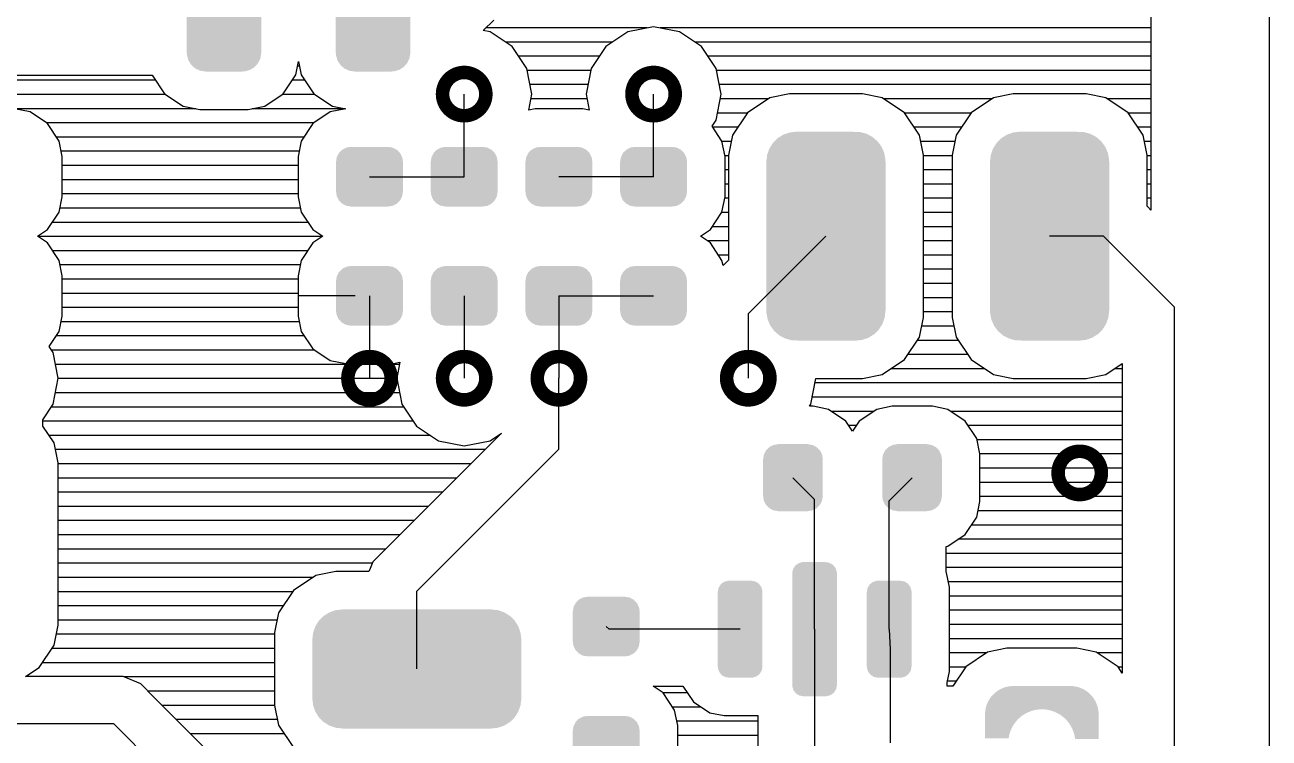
# Model space of a CAD drawing. Extents: x 295 to 953, y 10 to 290.
# Drawn here: x 767.1 to 800.48, y 137.18 to 156.31 of the extents above; entities that cross this region are included whole.
import ezdxf

# ---------------------------------------------------------------- set-up
doc = ezdxf.new("R2010")
doc.units = 0
doc.header["$LTSCALE"] = 5
doc.header["$MEASUREMENT"] = 0
doc.layers.get('0').update_dxf_attribs({"linetype": 'CONTINUOUS', "lineweight": 25})

msp = doc.modelspace()

# ---------------------------------------------------------------- linework, layer by layer
for p, q in [((800.477, 263.995), (800.477, 75.999)), ((800.477, 263.995), (800.477, 75.999)), ((797.302, 166.52), (797.302, 151.346)), ((779.4, 156.162), (779.68, 156.441)), ((783.794, 156.233), (779.466, 156.233)), ((783.967, 156.263), (783.276, 156.126)), ((784.663, 156.126), (783.967, 156.263)), ((797.302, 156.233), (784.145, 156.233)), ((779.583, 156.126), (779.4, 156.162)), ((780.172, 155.735), (779.583, 156.126)), ((783.276, 156.126), (782.687, 155.735)), ((785.252, 155.735), (784.663, 156.126)), ((782.86, 155.852), (780, 155.852)), ((780.564, 155.146), (780.172, 155.735)), ((782.687, 155.735), (782.296, 155.146)), ((797.302, 155.852), (785.08, 155.852)), ((785.644, 155.146), (785.252, 155.735)), ((774.371, 154.968), (774.442, 155.329)), ((774.468, 155.207), (774.422, 155.207)), ((774.442, 155.329), (774.518, 154.968)), ((782.509, 155.471), (780.35, 155.471)), ((797.302, 155.471), (785.43, 155.471)), ((765.359, 154.963), (770.52, 154.963)), ((770.52, 154.963), (770.851, 154.465)), ((774.036, 154.465), (774.371, 154.968)), ((774.518, 154.968), (774.854, 154.465)), ((780.701, 154.455), (780.564, 155.146)), ((782.286, 155.09), (780.574, 155.09)), ((782.296, 155.146), (782.159, 154.455)), ((785.781, 154.455), (785.644, 155.146)), ((797.302, 155.09), (785.654, 155.09)), ((770.612, 154.826), (765.39, 154.826)), ((774.61, 154.826), (774.28, 154.826)), ((782.209, 154.709), (780.65, 154.709)), ((797.302, 154.709), (785.73, 154.709)), ((770.881, 154.445), (765.461, 154.445)), ((770.851, 154.465), (771.353, 154.13)), ((773.538, 154.13), (774.036, 154.465)), ((774.884, 154.445), (774.005, 154.445)), ((774.854, 154.465), (775.351, 154.13)), ((778.887, 152.24), (778.887, 154.455)), ((780.619, 154.023), (780.701, 154.455)), ((782.184, 154.328), (780.675, 154.328)), ((782.159, 154.455), (782.24, 154.023)), ((783.967, 152.24), (783.967, 154.455)), ((785.644, 153.759), (785.781, 154.455)), ((787.041, 154.328), (785.755, 154.328)), ((787.081, 154.353), (786.482, 153.952)), ((787.609, 154.46), (787.081, 154.353)), ((789.57, 154.46), (787.609, 154.46)), ((790.099, 154.353), (789.57, 154.46)), ((790.698, 153.952), (790.099, 154.353)), ((793.04, 154.328), (790.139, 154.328)), ((793.081, 154.353), (792.481, 153.952)), ((793.609, 154.46), (793.081, 154.353)), ((795.57, 154.46), (793.609, 154.46)), ((796.098, 154.353), (795.57, 154.46)), ((796.698, 153.952), (796.098, 154.353)), ((797.302, 154.328), (796.139, 154.328)), ((771.689, 154.064), (765.384, 154.064)), ((767.244, 153.977), (766.827, 154.059)), ((767.711, 153.663), (767.244, 153.977)), ((771.353, 154.13), (771.795, 154.044)), ((771.795, 154.044), (773.096, 154.044)), ((773.096, 154.044), (773.538, 154.13)), ((775.687, 154.064), (773.203, 154.064)), ((775.296, 153.977), (774.828, 153.663)), ((775.712, 154.059), (775.296, 153.977)), ((775.351, 154.13), (775.712, 154.059)), ((780.792, 154.059), (780.619, 154.023)), ((782.067, 154.059), (780.792, 154.059)), ((782.24, 154.023), (782.067, 154.059)), ((786.477, 153.947), (785.679, 153.947)), ((786.482, 153.952), (786.08, 153.353)), ((791.099, 153.353), (790.698, 153.952)), ((792.476, 153.947), (790.703, 153.947)), ((792.481, 153.952), (792.08, 153.353)), ((797.099, 153.353), (796.698, 153.952)), ((797.302, 153.947), (796.703, 153.947)), ((774.859, 153.683), (767.681, 153.683)), ((768.021, 153.195), (767.711, 153.663)), ((774.828, 153.663), (774.518, 153.195)), ((785.537, 153.596), (785.644, 153.759)), ((785.801, 153.195), (785.537, 153.596)), ((786.223, 153.566), (785.557, 153.566)), ((792.222, 153.566), (790.957, 153.566)), ((797.302, 153.566), (796.957, 153.566)), ((774.584, 153.302), (767.955, 153.302)), ((768.107, 152.784), (768.021, 153.195)), ((774.518, 153.195), (774.432, 152.784)), ((785.887, 152.784), (785.801, 153.195)), ((786.045, 153.185), (785.806, 153.185)), ((786.08, 153.353), (785.974, 152.819)), ((791.206, 152.819), (791.099, 153.353)), ((792.044, 153.185), (791.135, 153.185)), ((792.08, 153.353), (791.973, 152.819)), ((797.206, 152.819), (797.099, 153.353)), ((797.302, 153.185), (797.134, 153.185)), ((774.462, 152.921), (768.077, 152.921)), ((768.107, 151.702), (768.107, 152.784)), ((774.432, 152.54), (768.107, 152.54)), ((774.432, 152.784), (774.432, 151.702)), ((785.974, 152.804), (785.882, 152.804)), ((785.887, 151.702), (785.887, 152.784)), ((785.974, 152.819), (785.974, 150)), ((791.206, 148.466), (791.206, 152.819)), ((791.973, 152.804), (791.206, 152.804)), ((791.973, 152.819), (791.973, 148.466)), ((797.206, 151.448), (797.206, 152.819)), ((797.302, 152.804), (797.206, 152.804)), ((776.347, 152.24), (778.887, 152.24)), ((783.967, 152.24), (781.427, 152.24)), ((785.974, 152.423), (785.887, 152.423)), ((791.973, 152.423), (791.206, 152.423)), ((797.302, 152.423), (797.206, 152.423)), ((774.432, 152.159), (768.107, 152.159)), ((785.974, 152.042), (785.887, 152.042)), ((791.973, 152.042), (791.206, 152.042)), ((797.302, 152.042), (797.206, 152.042)), ((768.021, 151.29), (768.107, 151.702)), ((774.432, 151.778), (768.107, 151.778)), ((774.432, 151.702), (774.518, 151.29)), ((785.801, 151.29), (785.887, 151.702)), ((785.974, 151.661), (785.877, 151.661)), ((791.973, 151.661), (791.206, 151.661)), ((797.302, 151.661), (797.206, 151.661)), ((767.711, 150.823), (768.021, 151.29)), ((774.493, 151.397), (768.046, 151.397)), ((774.518, 151.29), (774.828, 150.823)), ((785.491, 150.823), (785.801, 151.29)), ((785.974, 151.28), (785.796, 151.28)), ((791.973, 151.28), (791.206, 151.28)), ((797.221, 151.432), (797.206, 151.448)), ((797.302, 151.346), (797.221, 151.432)), ((774.701, 151.016), (767.838, 151.016)), ((785.974, 150.899), (785.542, 150.899)), ((791.973, 150.899), (791.206, 150.899)), ((767.442, 150.645), (767.711, 150.823)), ((767.711, 150.462), (767.442, 150.645)), ((775.082, 150.635), (767.457, 150.635)), ((774.828, 150.823), (775.097, 150.645)), ((775.097, 150.645), (774.828, 150.462)), ((785.222, 150.645), (785.491, 150.823)), ((785.491, 150.462), (785.222, 150.645)), ((785.974, 150.518), (785.415, 150.518)), ((788.59, 150.645), (786.507, 148.562)), ((791.973, 150.518), (791.206, 150.518)), ((796.032, 150.645), (794.589, 150.645)), ((796.032, 150.645), (797.937, 148.74)), ((768.021, 149.995), (767.711, 150.462)), ((774.686, 150.254), (767.853, 150.254)), ((774.828, 150.462), (774.518, 149.995)), ((785.801, 149.995), (785.491, 150.462)), ((768.107, 149.583), (768.021, 149.995)), ((774.493, 149.873), (768.046, 149.873)), ((774.518, 149.995), (774.432, 149.583)), ((785.974, 150.137), (785.71, 150.137)), ((785.831, 149.858), (785.801, 149.995)), ((785.974, 150), (785.831, 149.858)), ((791.973, 150.137), (791.206, 150.137)), ((768.107, 148.501), (768.107, 149.583)), ((774.432, 149.583), (774.432, 148.501)), ((791.973, 149.756), (791.206, 149.756)), ((774.432, 149.492), (768.107, 149.492)), ((791.973, 149.375), (791.206, 149.375)), ((774.432, 149.111), (768.107, 149.111)), ((775.966, 149.045), (774.432, 149.045)), ((776.347, 149.045), (776.347, 146.835)), ((778.887, 149.045), (778.887, 146.835)), ((781.427, 149.045), (783.967, 149.045)), ((781.427, 149.045), (781.427, 146.835)), ((791.973, 148.994), (791.206, 148.994)), ((774.432, 148.73), (768.107, 148.73)), ((776.347, 148.664), (776.347, 147.226)), ((786.507, 148.562), (786.507, 146.835)), ((791.973, 148.613), (791.206, 148.613)), ((797.937, 95.019), (797.937, 148.74)), ((768.021, 148.09), (768.107, 148.501)), ((774.462, 148.349), (768.077, 148.349)), ((774.432, 148.501), (774.518, 148.09)), ((791.099, 147.932), (791.206, 148.466)), ((792.019, 148.232), (791.16, 148.232)), ((791.973, 148.466), (792.08, 147.932)), ((767.757, 147.688), (768.021, 148.09)), ((774.6, 147.968), (767.94, 147.968)), ((774.518, 148.09), (774.828, 147.622)), ((790.698, 147.333), (791.099, 147.932)), ((792.136, 147.851), (791.044, 147.851)), ((792.08, 147.932), (792.481, 147.333)), ((767.864, 147.526), (767.757, 147.688)), ((774.884, 147.587), (767.823, 147.587)), ((768.001, 146.835), (767.864, 147.526)), ((774.828, 147.622), (775.296, 147.307)), ((777.15, 147.206), (767.93, 147.206)), ((775.296, 147.307), (775.712, 147.226)), ((775.712, 147.226), (776.987, 147.226)), ((776.987, 147.226), (777.16, 147.262)), ((777.16, 147.262), (777.079, 146.835)), ((790.099, 146.932), (790.698, 147.333)), ((792.39, 147.47), (790.79, 147.47)), ((792.481, 147.333), (793.081, 146.932)), ((796.098, 146.932), (796.54, 147.231)), ((796.54, 147.231), (796.54, 138.925)), ((789.57, 146.825), (790.099, 146.932)), ((792.852, 147.089), (790.327, 147.089)), ((793.081, 146.932), (793.609, 146.825)), ((795.57, 146.825), (796.098, 146.932)), ((796.54, 147.089), (796.332, 147.089)), ((767.864, 146.139), (768.001, 146.835)), ((777.079, 146.825), (768.001, 146.825)), ((777.079, 146.835), (777.216, 146.139)), ((781.427, 144.93), (781.427, 146.835)), ((788.184, 146.139), (788.321, 146.825)), ((796.54, 146.708), (788.295, 146.708)), ((788.321, 146.825), (789.57, 146.825)), ((793.609, 146.825), (795.57, 146.825)), ((777.155, 146.444), (767.924, 146.444)), ((796.54, 146.327), (788.219, 146.327)), ((767.584, 145.722), (767.864, 146.139)), ((777.267, 146.063), (767.813, 146.063)), ((777.216, 146.139), (777.607, 145.55)), ((788.148, 146.083), (788.184, 146.139)), ((788.244, 146.083), (788.148, 146.083)), ((788.656, 145.997), (788.244, 146.083)), ((789.123, 145.687), (788.656, 145.997)), ((789.87, 145.946), (788.737, 145.946)), ((789.951, 145.997), (789.484, 145.687)), ((790.363, 146.083), (789.951, 145.997)), ((791.445, 146.083), (790.363, 146.083)), ((791.856, 145.997), (791.445, 146.083)), ((792.324, 145.687), (791.856, 145.997)), ((796.54, 145.946), (791.938, 145.946)), ((767.584, 145.55), (767.584, 145.722)), ((777.521, 145.682), (767.584, 145.682)), ((767.889, 145.098), (767.584, 145.55)), ((777.607, 145.55), (778.196, 145.159)), ((789.301, 145.418), (789.123, 145.687)), ((789.398, 145.565), (789.21, 145.565)), ((789.484, 145.687), (789.301, 145.418)), ((792.639, 145.22), (792.324, 145.687)), ((796.54, 145.565), (792.405, 145.565)), ((777.983, 145.301), (767.752, 145.301)), ((779.888, 145.362), (776.433, 141.907)), ((779.583, 145.159), (779.888, 145.362)), ((779.827, 145.301), (779.796, 145.301)), ((792.72, 144.803), (792.639, 145.22)), ((796.54, 145.184), (792.644, 145.184)), ((767.996, 144.564), (767.889, 145.098)), ((779.446, 144.92), (767.924, 144.92)), ((781.427, 144.93), (777.617, 141.12)), ((778.196, 145.159), (778.887, 145.021)), ((778.887, 145.021), (779.583, 145.159)), ((767.996, 140.211), (767.996, 144.564)), ((779.065, 144.539), (767.996, 144.539)), ((796.54, 144.803), (792.72, 144.803)), ((792.72, 143.528), (792.72, 144.803)), ((796.54, 144.422), (792.72, 144.422)), ((778.684, 144.158), (767.996, 144.158)), ((788.285, 143.584), (787.706, 144.168)), ((790.287, 143.548), (790.901, 144.168)), ((796.54, 144.041), (792.72, 144.041)), ((778.303, 143.777), (767.996, 143.777)), ((788.285, 140.104), (788.285, 143.584)), ((790.287, 140.104), (790.287, 143.548)), ((792.639, 143.111), (792.72, 143.528)), ((796.54, 143.66), (792.72, 143.66)), ((777.922, 143.396), (767.996, 143.396)), ((796.54, 143.279), (792.669, 143.279)), ((777.541, 143.015), (767.996, 143.015)), ((792.324, 142.644), (792.639, 143.111)), ((796.54, 142.898), (792.491, 142.898)), ((777.16, 142.634), (767.996, 142.634)), ((791.856, 142.334), (792.324, 142.644)), ((796.54, 142.517), (792.131, 142.517)), ((776.779, 142.253), (767.996, 142.253)), ((791.811, 142.324), (791.856, 142.334)), ((791.811, 141.638), (791.811, 142.324)), ((776.418, 141.872), (767.996, 141.872)), ((776.433, 141.907), (776.362, 141.73)), ((796.54, 142.136), (791.811, 142.136)), ((774.909, 141.547), (774.31, 141.145)), ((775.443, 141.653), (774.909, 141.547)), ((776.332, 141.653), (775.443, 141.653)), ((776.362, 141.73), (776.332, 141.653)), ((796.54, 141.755), (791.811, 141.755)), ((791.826, 141.613), (791.811, 141.638)), ((791.902, 141.232), (791.826, 141.613)), ((774.823, 141.491), (767.996, 141.491)), ((796.54, 141.374), (791.877, 141.374)), ((791.902, 138.971), (791.902, 141.232)), ((774.285, 141.11), (767.996, 141.11)), ((774.31, 141.145), (773.909, 140.546)), ((777.617, 139.037), (777.617, 141.12)), ((796.54, 140.993), (791.902, 140.993)), ((774.031, 140.729), (767.996, 140.729)), ((773.909, 140.546), (773.802, 140.018)), ((796.54, 140.612), (791.902, 140.612)), ((767.889, 139.677), (767.996, 140.211)), ((773.868, 140.348), (767.996, 140.348)), ((782.773, 140.104), (782.697, 140.175)), ((796.54, 140.231), (791.902, 140.231)), ((773.802, 139.967), (767.95, 139.967)), ((773.802, 140.018), (773.802, 138.057)), ((786.289, 140.104), (782.773, 140.104)), ((788.285, 140.104), (788.285, 128.928)), ((790.287, 140.104), (790.317, 139.56)), ((796.54, 139.85), (791.902, 139.85)), ((767.488, 139.078), (767.889, 139.677)), ((773.802, 139.586), (767.828, 139.586)), ((790.317, 139.56), (790.317, 137.056)), ((793.446, 139.596), (792.928, 139.489)), ((795.321, 139.596), (793.446, 139.596)), ((795.839, 139.489), (795.321, 139.596)), ((773.802, 139.205), (767.574, 139.205)), ((792.893, 139.469), (791.902, 139.469)), ((792.928, 139.489), (792.339, 139.098)), ((796.428, 139.098), (795.839, 139.489)), ((796.54, 139.469), (795.875, 139.469)), ((767.122, 138.834), (767.488, 139.078)), ((769.743, 138.834), (767.122, 138.834)), ((770.21, 138.636), (769.743, 138.834)), ((791.841, 138.671), (791.902, 138.971)), ((792.334, 139.088), (791.902, 139.088)), ((792.339, 139.098), (791.994, 138.58)), ((796.54, 138.925), (796.428, 139.098)), ((796.54, 139.088), (796.433, 139.088)), ((773.802, 138.824), (769.763, 138.824)), ((770.566, 138.28), (770.21, 138.636)), ((783.952, 138.58), (784.755, 138.58)), ((784.221, 138.397), (783.952, 138.58)), ((784.755, 138.58), (785.039, 138.153)), ((791.841, 138.58), (791.841, 138.671)), ((791.994, 138.58), (791.841, 138.58)), ((792.075, 138.707), (791.851, 138.707)), ((773.802, 138.443), (770.409, 138.443)), ((772.242, 136.604), (770.566, 138.28)), ((784.876, 138.397), (784.221, 138.397)), ((784.531, 137.93), (784.221, 138.397)), ((773.802, 138.062), (770.79, 138.062)), ((773.802, 138.057), (773.909, 137.528)), ((785.247, 138.016), (784.475, 138.016)), ((784.617, 137.518), (784.531, 137.93)), ((785.039, 138.153), (785.476, 137.864)), ((785.476, 137.864), (785.857, 137.788)), ((769.489, 137.564), (751.709, 137.564)), ((771.521, 135.532), (769.489, 137.564)), ((773.878, 137.681), (771.171, 137.681)), ((773.909, 137.528), (774.31, 136.929)), ((786.761, 137.635), (784.592, 137.635)), ((784.617, 136.436), (784.617, 137.518)), ((785.857, 137.788), (786.715, 137.788)), ((786.715, 137.788), (786.761, 137.793)), ((786.761, 137.793), (786.761, 131.234)), ((774.061, 137.3), (771.552, 137.3)), ((786.761, 137.254), (784.617, 137.254))]:
    msp.add_line(p, q)
at = {"const_width": 0.363}
for points in [[(779.468, 154.455, -1), (778.307, 154.455, -1)], [(784.548, 154.455, -1), (783.387, 154.455, -1)], [(776.928, 146.835, -1), (775.767, 146.835, -1)], [(779.468, 146.835, -1), (778.307, 146.835, -1)], [(782.008, 146.835, -1), (780.847, 146.835, -1)], [(787.088, 146.835, -1), (785.927, 146.835, -1)], [(795.978, 144.295, -1), (794.817, 144.295, -1)]]:
    msp.add_lwpolyline(points, format="xyb", close=True, dxfattribs=at)
for points in [[(773.446, 155.56), (773.446, 157.16), (771.445, 155.56), (771.445, 157.16)], [(777.444, 155.56), (777.444, 157.16), (775.443, 155.56), (775.443, 157.16)], [(773.434, 155.493), (773.444, 155.56), (771.452, 155.493), (771.447, 155.56)], [(777.432, 155.493), (777.442, 155.56), (775.45, 155.493), (775.445, 155.56)], [(773.423, 155.419), (773.434, 155.493), (771.474, 155.419), (771.452, 155.493)], [(773.394, 155.356), (773.423, 155.419), (771.492, 155.356), (771.474, 155.419)], [(773.363, 155.29), (773.394, 155.356), (771.534, 155.29), (771.492, 155.356)], [(773.316, 155.236), (773.363, 155.29), (771.568, 155.236), (771.534, 155.29)], [(773.269, 155.183), (773.316, 155.236), (771.629, 155.183), (771.568, 155.236)], [(777.421, 155.419), (777.432, 155.493), (775.472, 155.419), (775.45, 155.493)], [(777.392, 155.356), (777.421, 155.419), (775.49, 155.356), (775.472, 155.419)], [(777.361, 155.29), (777.392, 155.356), (775.532, 155.29), (775.49, 155.356)], [(777.314, 155.236), (777.361, 155.29), (775.566, 155.236), (775.532, 155.29)], [(777.267, 155.183), (777.314, 155.236), (775.627, 155.183), (775.566, 155.236)], [(773.206, 155.143), (773.269, 155.183), (771.675, 155.143), (771.629, 155.183)], [(773.149, 155.107), (773.206, 155.143), (771.753, 155.107), (771.675, 155.143)], [(773.068, 155.083), (773.149, 155.107), (771.805, 155.083), (771.753, 155.107)], [(773.013, 155.067), (773.068, 155.083), (771.911, 155.067), (771.805, 155.083)], [(772.946, 155.062), (773.013, 155.067), (771.944, 155.062), (771.911, 155.067)], [(772.946, 155.062), (772.946, 155.062), (771.945, 155.062), (771.944, 155.062)], [(772.946, 155.06), (772.946, 155.062), (771.945, 155.06), (771.945, 155.062)], [(777.204, 155.143), (777.267, 155.183), (775.673, 155.143), (775.627, 155.183)], [(777.147, 155.107), (777.204, 155.143), (775.751, 155.107), (775.673, 155.143)], [(777.066, 155.083), (777.147, 155.107), (775.803, 155.083), (775.751, 155.107)], [(777.011, 155.067), (777.066, 155.083), (775.909, 155.067), (775.803, 155.083)], [(776.944, 155.062), (777.011, 155.067), (775.942, 155.062), (775.909, 155.067)], [(776.944, 155.062), (776.944, 155.062), (775.943, 155.062), (775.942, 155.062)], [(776.944, 155.06), (776.944, 155.062), (775.943, 155.06), (775.943, 155.062)], [(790.006, 153.147), (789.974, 153.191), (787.169, 153.147), (787.212, 153.191)], [(789.974, 153.191), (789.877, 153.274), (787.212, 153.191), (787.296, 153.274)], [(789.877, 153.274), (789.837, 153.308), (787.296, 153.274), (787.351, 153.308)], [(789.837, 153.308), (789.721, 153.369), (787.351, 153.308), (787.449, 153.369)], [(789.721, 153.369), (789.678, 153.392), (787.449, 153.369), (787.516, 153.392)], [(789.678, 153.392), (789.543, 153.428), (787.516, 153.392), (787.62, 153.428)], [(789.543, 153.428), (789.504, 153.438), (787.62, 153.428), (787.719, 153.438)], [(789.504, 153.438), (789.324, 153.444), (787.719, 153.438), (787.776, 153.444)], [(787.855, 153.444), (787.799, 153.446), (787.776, 153.444), (787.799, 153.446)], [(796.005, 153.147), (795.973, 153.191), (793.168, 153.147), (793.212, 153.191)], [(795.973, 153.191), (795.876, 153.274), (793.212, 153.191), (793.296, 153.274)], [(795.876, 153.274), (795.837, 153.308), (793.296, 153.274), (793.351, 153.308)], [(795.837, 153.308), (795.721, 153.369), (793.351, 153.308), (793.449, 153.369)], [(795.721, 153.369), (795.677, 153.392), (793.449, 153.369), (793.515, 153.392)], [(795.677, 153.392), (795.543, 153.428), (793.515, 153.392), (793.619, 153.428)], [(795.543, 153.428), (795.503, 153.438), (793.619, 153.428), (793.719, 153.438)], [(795.503, 153.438), (795.323, 153.444), (793.719, 153.438), (793.775, 153.444)], [(793.854, 153.444), (793.798, 153.446), (793.775, 153.444), (793.798, 153.446)], [(777.221, 152.767), (777.173, 152.868), (775.471, 152.767), (775.524, 152.868)], [(777.173, 152.868), (777.162, 152.879), (775.524, 152.868), (775.529, 152.879)], [(777.162, 152.879), (777.085, 152.96), (775.529, 152.879), (775.612, 152.96)], [(777.085, 152.96), (777.07, 152.968), (775.612, 152.96), (775.62, 152.968)], [(777.07, 152.968), (776.973, 153.019), (775.62, 152.968), (775.726, 153.019)], [(776.973, 153.019), (776.948, 153.023), (775.726, 153.019), (775.734, 153.023)], [(776.948, 153.023), (776.847, 153.04), (775.734, 153.023), (775.847, 153.04)], [(779.761, 152.767), (779.713, 152.868), (778.011, 152.767), (778.064, 152.868)], [(779.713, 152.868), (779.702, 152.879), (778.064, 152.868), (778.069, 152.879)], [(779.702, 152.879), (779.625, 152.96), (778.069, 152.879), (778.152, 152.96)], [(779.625, 152.96), (779.61, 152.968), (778.152, 152.96), (778.16, 152.968)], [(779.61, 152.968), (779.513, 153.019), (778.16, 152.968), (778.266, 153.019)], [(779.513, 153.019), (779.488, 153.023), (778.266, 153.019), (778.274, 153.023)], [(779.488, 153.023), (779.387, 153.04), (778.274, 153.023), (778.387, 153.04)], [(782.301, 152.767), (782.253, 152.868), (780.551, 152.767), (780.604, 152.868)], [(782.253, 152.868), (782.242, 152.879), (780.604, 152.868), (780.609, 152.879)], [(782.242, 152.879), (782.165, 152.96), (780.609, 152.879), (780.692, 152.96)], [(782.165, 152.96), (782.15, 152.968), (780.692, 152.96), (780.7, 152.968)], [(782.15, 152.968), (782.053, 153.019), (780.7, 152.968), (780.806, 153.019)], [(782.053, 153.019), (782.028, 153.023), (780.806, 153.019), (780.814, 153.023)], [(782.028, 153.023), (781.927, 153.04), (780.814, 153.023), (780.927, 153.04)], [(784.841, 152.767), (784.793, 152.868), (783.091, 152.767), (783.144, 152.868)], [(784.793, 152.868), (784.782, 152.879), (783.144, 152.868), (783.149, 152.879)], [(784.782, 152.879), (784.705, 152.96), (783.149, 152.879), (783.232, 152.96)], [(784.705, 152.96), (784.69, 152.968), (783.232, 152.96), (783.24, 152.968)], [(784.69, 152.968), (784.593, 153.019), (783.24, 152.968), (783.346, 153.019)], [(784.593, 153.019), (784.568, 153.023), (783.346, 153.019), (783.354, 153.023)], [(784.568, 153.023), (784.467, 153.04), (783.354, 153.023), (783.467, 153.04)], [(790.163, 152.825), (790.152, 152.881), (787.013, 152.825), (787.032, 152.881)], [(790.152, 152.881), (790.103, 152.995), (787.032, 152.881), (787.072, 152.995)], [(790.103, 152.995), (790.081, 153.046), (787.072, 152.995), (787.105, 153.046)], [(790.081, 153.046), (790.006, 153.147), (787.105, 153.046), (787.169, 153.147)], [(796.162, 152.825), (796.152, 152.881), (793.012, 152.825), (793.032, 152.881)], [(796.152, 152.881), (796.102, 152.995), (793.032, 152.881), (793.072, 152.995)], [(796.102, 152.995), (796.08, 153.046), (793.072, 152.995), (793.104, 153.046)], [(796.08, 153.046), (796.005, 153.147), (793.104, 153.046), (793.168, 153.147)], [(777.246, 151.839), (777.246, 152.641), (775.448, 151.839), (775.448, 152.641)], [(777.244, 152.641), (777.228, 152.754), (775.45, 152.641), (775.469, 152.754)], [(777.228, 152.754), (777.221, 152.767), (775.469, 152.754), (775.471, 152.767)], [(779.786, 151.839), (779.786, 152.641), (777.988, 151.839), (777.988, 152.641)], [(779.784, 152.641), (779.768, 152.754), (777.99, 152.641), (778.009, 152.754)], [(779.768, 152.754), (779.761, 152.767), (778.009, 152.754), (778.011, 152.767)], [(782.326, 151.839), (782.326, 152.641), (780.528, 151.839), (780.528, 152.641)], [(782.324, 152.641), (782.308, 152.754), (780.53, 152.641), (780.549, 152.754)], [(782.308, 152.754), (782.301, 152.767), (780.549, 152.754), (780.551, 152.767)], [(784.866, 151.839), (784.866, 152.641), (783.068, 151.839), (783.068, 152.641)], [(784.864, 152.641), (784.848, 152.754), (783.07, 152.641), (783.089, 152.754)], [(784.848, 152.754), (784.841, 152.767), (783.089, 152.754), (783.091, 152.767)], [(790.19, 148.646), (790.19, 152.644), (786.99, 148.646), (786.99, 152.644)], [(790.188, 152.647), (790.185, 152.704), (786.992, 152.647), (786.999, 152.704)], [(790.188, 152.644), (790.188, 152.647), (786.992, 152.644), (786.992, 152.647)], [(790.185, 152.704), (790.163, 152.825), (786.999, 152.704), (787.013, 152.825)], [(796.19, 148.646), (796.19, 152.644), (792.989, 148.646), (792.989, 152.644)], [(796.187, 152.647), (796.185, 152.704), (792.992, 152.647), (792.998, 152.704)], [(796.187, 152.644), (796.187, 152.647), (792.992, 152.644), (792.992, 152.647)], [(796.185, 152.704), (796.162, 152.825), (792.998, 152.704), (793.012, 152.825)], [(777.226, 151.726), (777.244, 151.839), (775.467, 151.726), (775.45, 151.839)], [(777.224, 151.714), (777.226, 151.726), (775.473, 151.714), (775.467, 151.726)], [(777.171, 151.612), (777.224, 151.714), (775.521, 151.612), (775.473, 151.714)], [(777.165, 151.601), (777.171, 151.612), (775.532, 151.601), (775.521, 151.612)], [(777.082, 151.52), (777.165, 151.601), (775.609, 151.52), (775.532, 151.601)], [(777.074, 151.512), (777.082, 151.52), (775.624, 151.512), (775.609, 151.52)], [(779.766, 151.726), (779.784, 151.839), (778.007, 151.726), (777.99, 151.839)], [(779.764, 151.714), (779.766, 151.726), (778.013, 151.714), (778.007, 151.726)], [(779.711, 151.612), (779.764, 151.714), (778.061, 151.612), (778.013, 151.714)], [(779.705, 151.601), (779.711, 151.612), (778.072, 151.601), (778.061, 151.612)], [(779.622, 151.52), (779.705, 151.601), (778.149, 151.52), (778.072, 151.601)], [(779.614, 151.512), (779.622, 151.52), (778.164, 151.512), (778.149, 151.52)], [(782.306, 151.726), (782.324, 151.839), (780.547, 151.726), (780.53, 151.839)], [(782.304, 151.714), (782.306, 151.726), (780.553, 151.714), (780.547, 151.726)], [(782.251, 151.612), (782.304, 151.714), (780.601, 151.612), (780.553, 151.714)], [(782.245, 151.601), (782.251, 151.612), (780.612, 151.601), (780.601, 151.612)], [(782.162, 151.52), (782.245, 151.601), (780.689, 151.52), (780.612, 151.601)], [(782.154, 151.512), (782.162, 151.52), (780.704, 151.512), (780.689, 151.52)], [(784.846, 151.726), (784.864, 151.839), (783.087, 151.726), (783.07, 151.839)], [(784.844, 151.714), (784.846, 151.726), (783.093, 151.714), (783.087, 151.726)], [(784.791, 151.612), (784.844, 151.714), (783.141, 151.612), (783.093, 151.714)], [(784.785, 151.601), (784.791, 151.612), (783.152, 151.601), (783.141, 151.612)], [(784.702, 151.52), (784.785, 151.601), (783.229, 151.52), (783.152, 151.601)], [(784.694, 151.512), (784.702, 151.52), (783.244, 151.512), (783.229, 151.52)], [(776.968, 151.461), (777.074, 151.512), (775.722, 151.461), (775.624, 151.512)], [(776.96, 151.457), (776.968, 151.461), (775.746, 151.457), (775.722, 151.461)], [(776.847, 151.44), (776.96, 151.457), (775.847, 151.44), (775.746, 151.457)], [(779.508, 151.461), (779.614, 151.512), (778.262, 151.461), (778.164, 151.512)], [(779.5, 151.457), (779.508, 151.461), (778.286, 151.457), (778.262, 151.461)], [(779.387, 151.44), (779.5, 151.457), (778.387, 151.44), (778.286, 151.457)], [(782.048, 151.461), (782.154, 151.512), (780.802, 151.461), (780.704, 151.512)], [(782.04, 151.457), (782.048, 151.461), (780.826, 151.457), (780.802, 151.461)], [(781.927, 151.44), (782.04, 151.457), (780.927, 151.44), (780.826, 151.457)], [(784.588, 151.461), (784.694, 151.512), (783.342, 151.461), (783.244, 151.512)], [(784.58, 151.457), (784.588, 151.461), (783.366, 151.457), (783.342, 151.461)], [(784.467, 151.44), (784.58, 151.457), (783.467, 151.44), (783.366, 151.457)], [(777.244, 149.446), (777.228, 149.559), (775.45, 149.446), (775.469, 149.559)], [(777.228, 149.559), (777.221, 149.571), (775.469, 149.559), (775.471, 149.571)], [(777.221, 149.571), (777.173, 149.673), (775.471, 149.571), (775.524, 149.673)], [(777.173, 149.673), (777.162, 149.684), (775.524, 149.673), (775.529, 149.684)], [(777.162, 149.684), (777.085, 149.765), (775.529, 149.684), (775.612, 149.765)], [(777.085, 149.765), (777.07, 149.773), (775.612, 149.765), (775.62, 149.773)], [(777.07, 149.773), (776.973, 149.824), (775.62, 149.773), (775.726, 149.824)], [(776.973, 149.824), (776.948, 149.828), (775.726, 149.824), (775.734, 149.828)], [(776.948, 149.828), (776.847, 149.845), (775.734, 149.828), (775.847, 149.845)], [(779.784, 149.446), (779.768, 149.559), (777.99, 149.446), (778.009, 149.559)], [(779.768, 149.559), (779.761, 149.571), (778.009, 149.559), (778.011, 149.571)], [(779.761, 149.571), (779.713, 149.673), (778.011, 149.571), (778.064, 149.673)], [(779.713, 149.673), (779.702, 149.684), (778.064, 149.673), (778.069, 149.684)], [(779.702, 149.684), (779.625, 149.765), (778.069, 149.684), (778.152, 149.765)], [(779.625, 149.765), (779.61, 149.773), (778.152, 149.765), (778.16, 149.773)], [(779.61, 149.773), (779.513, 149.824), (778.16, 149.773), (778.266, 149.824)], [(779.513, 149.824), (779.488, 149.828), (778.266, 149.824), (778.274, 149.828)], [(779.488, 149.828), (779.387, 149.845), (778.274, 149.828), (778.387, 149.845)], [(782.324, 149.446), (782.308, 149.559), (780.53, 149.446), (780.549, 149.559)], [(782.308, 149.559), (782.301, 149.571), (780.549, 149.559), (780.551, 149.571)], [(782.301, 149.571), (782.253, 149.673), (780.551, 149.571), (780.604, 149.673)], [(782.253, 149.673), (782.242, 149.684), (780.604, 149.673), (780.609, 149.684)], [(782.242, 149.684), (782.165, 149.765), (780.609, 149.684), (780.692, 149.765)], [(782.165, 149.765), (782.15, 149.773), (780.692, 149.765), (780.7, 149.773)], [(782.15, 149.773), (782.053, 149.824), (780.7, 149.773), (780.806, 149.824)], [(782.053, 149.824), (782.028, 149.828), (780.806, 149.824), (780.814, 149.828)], [(782.028, 149.828), (781.927, 149.845), (780.814, 149.828), (780.927, 149.845)], [(784.864, 149.446), (784.848, 149.559), (783.07, 149.446), (783.089, 149.559)], [(784.848, 149.559), (784.841, 149.571), (783.089, 149.559), (783.091, 149.571)], [(784.841, 149.571), (784.793, 149.673), (783.091, 149.571), (783.144, 149.673)], [(784.793, 149.673), (784.782, 149.684), (783.144, 149.673), (783.149, 149.684)], [(784.782, 149.684), (784.705, 149.765), (783.149, 149.684), (783.232, 149.765)], [(784.705, 149.765), (784.69, 149.773), (783.232, 149.765), (783.24, 149.773)], [(784.69, 149.773), (784.593, 149.824), (783.24, 149.773), (783.346, 149.824)], [(784.593, 149.824), (784.568, 149.828), (783.346, 149.824), (783.354, 149.828)], [(784.568, 149.828), (784.467, 149.845), (783.354, 149.828), (783.467, 149.845)], [(777.246, 148.643), (777.246, 149.446), (775.448, 148.643), (775.448, 149.446)], [(779.786, 148.643), (779.786, 149.446), (777.988, 148.643), (777.988, 149.446)], [(782.326, 148.643), (782.326, 149.446), (780.528, 148.643), (780.528, 149.446)], [(784.866, 148.643), (784.866, 149.446), (783.068, 148.643), (783.068, 149.446)], [(777.226, 148.531), (777.244, 148.643), (775.467, 148.531), (775.45, 148.643)], [(777.224, 148.518), (777.226, 148.531), (775.473, 148.518), (775.467, 148.531)], [(777.171, 148.416), (777.224, 148.518), (775.521, 148.416), (775.473, 148.518)], [(779.766, 148.531), (779.784, 148.643), (778.007, 148.531), (777.99, 148.643)], [(779.764, 148.518), (779.766, 148.531), (778.013, 148.518), (778.007, 148.531)], [(779.711, 148.416), (779.764, 148.518), (778.061, 148.416), (778.013, 148.518)], [(782.306, 148.531), (782.324, 148.643), (780.547, 148.531), (780.53, 148.643)], [(782.304, 148.518), (782.306, 148.531), (780.553, 148.518), (780.547, 148.531)], [(782.251, 148.416), (782.304, 148.518), (780.601, 148.416), (780.553, 148.518)], [(784.846, 148.531), (784.864, 148.643), (783.087, 148.531), (783.07, 148.643)], [(784.844, 148.518), (784.846, 148.531), (783.093, 148.518), (783.087, 148.531)], [(784.791, 148.416), (784.844, 148.518), (783.141, 148.416), (783.093, 148.518)], [(790.188, 148.643), (790.188, 148.646), (786.992, 148.643), (786.992, 148.646)], [(790.181, 148.586), (790.188, 148.643), (786.994, 148.586), (786.992, 148.643)], [(790.167, 148.465), (790.181, 148.586), (787.017, 148.465), (786.994, 148.586)], [(796.187, 148.643), (796.187, 148.646), (792.992, 148.643), (792.992, 148.646)], [(796.181, 148.586), (796.187, 148.643), (792.994, 148.586), (792.992, 148.643)], [(796.167, 148.465), (796.181, 148.586), (793.016, 148.465), (792.994, 148.586)], [(777.165, 148.406), (777.171, 148.416), (775.532, 148.406), (775.521, 148.416)], [(777.082, 148.325), (777.165, 148.406), (775.609, 148.325), (775.532, 148.406)], [(777.074, 148.317), (777.082, 148.325), (775.624, 148.317), (775.609, 148.325)], [(776.968, 148.266), (777.074, 148.317), (775.722, 148.266), (775.624, 148.317)], [(776.96, 148.262), (776.968, 148.266), (775.746, 148.262), (775.722, 148.266)], [(776.847, 148.245), (776.96, 148.262), (775.847, 148.245), (775.746, 148.262)], [(779.705, 148.406), (779.711, 148.416), (778.072, 148.406), (778.061, 148.416)], [(779.622, 148.325), (779.705, 148.406), (778.149, 148.325), (778.072, 148.406)], [(779.614, 148.317), (779.622, 148.325), (778.164, 148.317), (778.149, 148.325)], [(779.508, 148.266), (779.614, 148.317), (778.262, 148.266), (778.164, 148.317)], [(779.5, 148.262), (779.508, 148.266), (778.286, 148.262), (778.262, 148.266)], [(779.387, 148.245), (779.5, 148.262), (778.387, 148.245), (778.286, 148.262)], [(782.245, 148.406), (782.251, 148.416), (780.612, 148.406), (780.601, 148.416)], [(782.162, 148.325), (782.245, 148.406), (780.689, 148.325), (780.612, 148.406)], [(782.154, 148.317), (782.162, 148.325), (780.704, 148.317), (780.689, 148.325)], [(782.048, 148.266), (782.154, 148.317), (780.802, 148.266), (780.704, 148.317)], [(782.04, 148.262), (782.048, 148.266), (780.826, 148.262), (780.802, 148.266)], [(781.927, 148.245), (782.04, 148.262), (780.927, 148.245), (780.826, 148.262)], [(784.785, 148.406), (784.791, 148.416), (783.152, 148.406), (783.141, 148.416)], [(784.702, 148.325), (784.785, 148.406), (783.229, 148.325), (783.152, 148.406)], [(784.694, 148.317), (784.702, 148.325), (783.244, 148.317), (783.229, 148.325)], [(784.588, 148.266), (784.694, 148.317), (783.342, 148.266), (783.244, 148.317)], [(784.58, 148.262), (784.588, 148.266), (783.366, 148.262), (783.342, 148.266)], [(784.467, 148.245), (784.58, 148.262), (783.467, 148.245), (783.366, 148.262)], [(790.148, 148.409), (790.167, 148.465), (787.027, 148.409), (787.017, 148.465)], [(790.108, 148.295), (790.148, 148.409), (787.077, 148.295), (787.027, 148.409)], [(790.075, 148.244), (790.108, 148.295), (787.099, 148.244), (787.077, 148.295)], [(790.011, 148.143), (790.075, 148.244), (787.174, 148.143), (787.099, 148.244)], [(796.147, 148.409), (796.167, 148.465), (793.027, 148.409), (793.016, 148.465)], [(796.107, 148.295), (796.147, 148.409), (793.077, 148.295), (793.027, 148.409)], [(796.075, 148.244), (796.107, 148.295), (793.099, 148.244), (793.077, 148.295)], [(796.011, 148.143), (796.075, 148.244), (793.173, 148.143), (793.099, 148.244)], [(789.967, 148.099), (790.011, 148.143), (787.206, 148.099), (787.174, 148.143)], [(789.884, 148.016), (789.967, 148.099), (787.303, 148.016), (787.206, 148.099)], [(789.829, 147.982), (789.884, 148.016), (787.343, 147.982), (787.303, 148.016)], [(789.731, 147.921), (789.829, 147.982), (787.459, 147.921), (787.343, 147.982)], [(789.664, 147.898), (789.731, 147.921), (787.502, 147.898), (787.459, 147.921)], [(789.56, 147.862), (789.664, 147.898), (787.637, 147.862), (787.502, 147.898)], [(789.462, 147.852), (789.56, 147.862), (787.676, 147.852), (787.637, 147.862)], [(789.405, 147.846), (789.462, 147.852), (787.856, 147.846), (787.676, 147.852)], [(789.381, 147.843), (789.405, 147.846), (789.381, 147.843), (789.324, 147.846)], [(795.967, 148.099), (796.011, 148.143), (793.206, 148.099), (793.173, 148.143)], [(795.883, 148.016), (795.967, 148.099), (793.303, 148.016), (793.206, 148.099)], [(795.828, 147.982), (795.883, 148.016), (793.342, 147.982), (793.303, 148.016)], [(795.73, 147.921), (795.828, 147.982), (793.458, 147.921), (793.342, 147.982)], [(795.664, 147.898), (795.73, 147.921), (793.502, 147.898), (793.458, 147.921)], [(795.56, 147.862), (795.664, 147.898), (793.636, 147.862), (793.502, 147.898)], [(795.461, 147.852), (795.56, 147.862), (793.676, 147.852), (793.636, 147.862)], [(795.405, 147.846), (795.461, 147.852), (793.856, 147.846), (793.676, 147.852)], [(795.381, 147.843), (795.405, 147.846), (795.381, 147.843), (795.323, 147.846)], [(788.483, 144.793), (788.434, 144.894), (786.927, 144.793), (786.981, 144.894)], [(788.434, 144.894), (788.423, 144.906), (786.981, 144.894), (786.987, 144.906)], [(788.423, 144.906), (788.345, 144.985), (786.987, 144.906), (787.07, 144.985)], [(788.345, 144.985), (788.329, 144.993), (787.07, 144.985), (787.078, 144.993)], [(788.329, 144.993), (788.233, 145.044), (787.078, 144.993), (787.184, 145.044)], [(788.233, 145.044), (788.207, 145.048), (787.184, 145.044), (787.193, 145.048)], [(788.207, 145.048), (788.107, 145.064), (787.193, 145.048), (787.305, 145.064)], [(788.107, 145.064), (788.107, 145.067), (787.305, 145.064), (787.305, 145.067)], [(791.678, 144.793), (791.629, 144.894), (790.122, 144.793), (790.176, 144.894)], [(791.629, 144.894), (791.618, 144.906), (790.176, 144.894), (790.182, 144.906)], [(791.618, 144.906), (791.541, 144.985), (790.182, 144.906), (790.265, 144.985)], [(791.541, 144.985), (791.525, 144.993), (790.265, 144.985), (790.274, 144.993)], [(791.525, 144.993), (791.428, 145.044), (790.274, 144.993), (790.379, 145.044)], [(791.428, 145.044), (791.402, 145.048), (790.379, 145.044), (790.388, 145.048)], [(791.402, 145.048), (791.303, 145.064), (790.388, 145.048), (790.5, 145.064)], [(791.303, 145.064), (791.303, 145.067), (790.5, 145.064), (790.5, 145.067)], [(788.506, 144.668), (788.489, 144.78), (786.906, 144.668), (786.925, 144.78)], [(788.506, 144.666), (788.506, 144.668), (786.906, 144.666), (786.906, 144.668)], [(788.506, 143.67), (788.506, 144.666), (786.906, 143.67), (786.906, 144.666)], [(788.489, 144.78), (788.483, 144.793), (786.925, 144.78), (786.927, 144.793)], [(791.701, 144.668), (791.684, 144.78), (790.101, 144.668), (790.12, 144.78)], [(791.701, 144.666), (791.701, 144.668), (790.101, 144.666), (790.101, 144.668)], [(791.701, 143.67), (791.701, 144.666), (790.101, 143.67), (790.101, 144.666)], [(791.684, 144.78), (791.678, 144.793), (790.12, 144.78), (790.122, 144.793)], [(788.506, 143.668), (788.506, 143.67), (786.906, 143.668), (786.906, 143.67)], [(788.487, 143.556), (788.506, 143.668), (786.923, 143.556), (786.906, 143.668)], [(788.485, 143.543), (788.487, 143.556), (786.929, 143.543), (786.923, 143.556)], [(788.431, 143.442), (788.485, 143.543), (786.978, 143.442), (786.929, 143.543)], [(791.701, 143.668), (791.701, 143.67), (790.101, 143.668), (790.101, 143.67)], [(791.682, 143.556), (791.701, 143.668), (790.118, 143.556), (790.101, 143.668)], [(791.68, 143.543), (791.682, 143.556), (790.125, 143.543), (790.118, 143.556)], [(791.627, 143.442), (791.68, 143.543), (790.174, 143.442), (790.125, 143.543)], [(788.425, 143.43), (788.431, 143.442), (786.989, 143.43), (786.978, 143.442)], [(788.342, 143.351), (788.425, 143.43), (787.067, 143.351), (786.989, 143.43)], [(788.334, 143.343), (788.342, 143.351), (787.083, 143.343), (787.067, 143.351)], [(788.228, 143.292), (788.334, 143.343), (787.179, 143.292), (787.083, 143.343)], [(788.219, 143.288), (788.228, 143.292), (787.205, 143.288), (787.179, 143.292)], [(788.107, 143.272), (788.219, 143.288), (787.305, 143.272), (787.205, 143.288)], [(788.107, 143.269), (788.107, 143.272), (787.305, 143.269), (787.305, 143.272)], [(791.621, 143.43), (791.627, 143.442), (790.185, 143.43), (790.174, 143.442)], [(791.538, 143.351), (791.621, 143.43), (790.262, 143.351), (790.185, 143.43)], [(791.529, 143.343), (791.538, 143.351), (790.278, 143.343), (790.262, 143.351)], [(791.423, 143.292), (791.529, 143.343), (790.375, 143.292), (790.278, 143.343)], [(791.414, 143.288), (791.423, 143.292), (790.401, 143.288), (790.375, 143.292)], [(791.303, 143.272), (791.414, 143.288), (790.5, 143.272), (790.401, 143.288)], [(791.303, 143.269), (791.303, 143.272), (790.5, 143.269), (790.5, 143.272)], [(788.786, 141.824), (788.708, 141.872), (787.788, 141.824), (787.853, 141.872)], [(788.708, 141.872), (788.693, 141.882), (787.853, 141.872), (787.886, 141.882)], [(788.693, 141.882), (788.585, 141.902), (787.886, 141.882), (787.957, 141.902)], [(788.585, 141.902), (788.585, 141.902), (787.957, 141.902), (787.958, 141.902)], [(788.585, 141.902), (788.585, 141.903), (787.958, 141.902), (787.985, 141.903)], [(788.585, 141.903), (788.585, 141.905), (787.985, 141.903), (787.985, 141.905)], [(788.885, 141.605), (788.883, 141.631), (787.686, 141.605), (787.691, 141.631)], [(788.885, 141.603), (788.885, 141.605), (787.686, 141.603), (787.686, 141.605)], [(788.885, 138.605), (788.885, 141.603), (787.686, 138.605), (787.686, 141.603)], [(788.883, 141.631), (788.859, 141.713), (787.691, 141.631), (787.706, 141.713)], [(788.859, 141.713), (788.853, 141.736), (787.706, 141.713), (787.721, 141.736)], [(788.853, 141.736), (788.8, 141.806), (787.721, 141.736), (787.765, 141.806)], [(788.8, 141.806), (788.786, 141.824), (787.765, 141.806), (787.788, 141.824)], [(786.887, 141.133), (786.864, 141.213), (785.695, 141.133), (785.709, 141.213)], [(786.864, 141.213), (786.856, 141.239), (785.709, 141.213), (785.726, 141.239)], [(786.856, 141.239), (786.805, 141.306), (785.726, 141.239), (785.767, 141.306)], [(786.805, 141.306), (786.79, 141.327), (785.767, 141.306), (785.794, 141.327)], [(786.79, 141.327), (786.715, 141.373), (785.794, 141.327), (785.855, 141.373)], [(786.715, 141.373), (786.696, 141.384), (785.855, 141.373), (785.895, 141.384)], [(786.696, 141.384), (786.596, 141.403), (785.895, 141.384), (785.96, 141.403)], [(786.596, 141.403), (786.588, 141.404), (785.96, 141.403), (785.989, 141.404)], [(790.885, 141.133), (790.862, 141.213), (789.693, 141.133), (789.707, 141.213)], [(790.862, 141.213), (790.854, 141.239), (789.707, 141.213), (789.724, 141.239)], [(790.854, 141.239), (790.803, 141.306), (789.724, 141.239), (789.765, 141.306)], [(790.803, 141.306), (790.788, 141.327), (789.765, 141.306), (789.792, 141.327)], [(790.788, 141.327), (790.713, 141.373), (789.792, 141.327), (789.853, 141.373)], [(790.713, 141.373), (790.694, 141.384), (789.853, 141.373), (789.893, 141.384)], [(790.694, 141.384), (790.594, 141.403), (789.893, 141.384), (789.958, 141.403)], [(790.594, 141.403), (790.586, 141.404), (789.958, 141.403), (789.987, 141.404)], [(783.512, 140.814), (783.435, 140.895), (781.879, 140.814), (781.962, 140.895)], [(783.435, 140.895), (783.42, 140.903), (781.962, 140.895), (781.97, 140.903)], [(783.42, 140.903), (783.323, 140.954), (781.97, 140.903), (782.076, 140.954)], [(783.323, 140.954), (783.298, 140.958), (782.076, 140.954), (782.084, 140.958)], [(783.298, 140.958), (783.197, 140.975), (782.084, 140.958), (782.197, 140.975)], [(786.888, 141.105), (786.887, 141.133), (785.689, 141.105), (785.695, 141.133)], [(786.888, 139.103), (786.888, 141.105), (785.689, 139.103), (785.689, 141.105)], [(790.886, 141.105), (790.885, 141.133), (789.687, 141.105), (789.693, 141.133)], [(790.886, 139.103), (790.886, 141.105), (789.687, 139.103), (789.687, 141.105)], [(780.112, 140.462), (779.965, 140.554), (775.121, 140.462), (775.27, 140.554)], [(779.965, 140.554), (779.959, 140.557), (775.27, 140.554), (775.274, 140.557)], [(779.959, 140.557), (779.795, 140.614), (775.274, 140.557), (775.441, 140.614)], [(779.795, 140.614), (779.785, 140.615), (775.441, 140.614), (775.444, 140.615)], [(779.785, 140.615), (779.616, 140.633), (775.444, 140.615), (775.618, 140.633)], [(779.616, 140.633), (779.616, 140.637), (775.618, 140.633), (775.618, 140.637)], [(783.596, 139.774), (783.596, 140.576), (781.798, 139.774), (781.798, 140.576)], [(783.594, 140.576), (783.578, 140.689), (781.8, 140.576), (781.819, 140.689)], [(783.578, 140.689), (783.571, 140.702), (781.819, 140.689), (781.821, 140.702)], [(783.571, 140.702), (783.523, 140.803), (781.821, 140.702), (781.874, 140.803)], [(783.523, 140.803), (783.512, 140.814), (781.874, 140.803), (781.879, 140.814)], [(780.398, 140.014), (780.34, 140.179), (774.836, 140.014), (774.895, 140.179)], [(780.34, 140.179), (780.337, 140.183), (774.895, 140.179), (774.896, 140.183)], [(780.337, 140.183), (780.245, 140.331), (774.896, 140.183), (774.99, 140.331)], [(780.245, 140.331), (780.241, 140.335), (774.99, 140.331), (774.993, 140.335)], [(780.241, 140.335), (780.118, 140.459), (774.993, 140.335), (775.117, 140.459)], [(780.118, 140.459), (780.112, 140.462), (775.117, 140.459), (775.121, 140.462)], [(780.419, 139.835), (780.399, 140.009), (774.815, 139.835), (774.836, 140.009)], [(780.416, 139.771), (780.419, 139.835), (774.818, 139.771), (774.815, 139.835)], [(780.399, 140.009), (780.398, 140.014), (774.836, 140.009), (774.836, 140.014)], [(780.416, 138.303), (780.416, 139.771), (774.818, 138.303), (774.818, 139.771)], [(783.576, 139.661), (783.594, 139.774), (781.817, 139.661), (781.8, 139.774)], [(783.574, 139.649), (783.576, 139.661), (781.823, 139.649), (781.817, 139.661)], [(783.521, 139.547), (783.574, 139.649), (781.871, 139.547), (781.823, 139.649)], [(783.515, 139.536), (783.521, 139.547), (781.882, 139.536), (781.871, 139.547)], [(783.432, 139.455), (783.515, 139.536), (781.959, 139.455), (781.882, 139.536)], [(783.424, 139.447), (783.432, 139.455), (781.974, 139.447), (781.959, 139.455)], [(783.318, 139.396), (783.424, 139.447), (782.072, 139.396), (781.974, 139.447)], [(783.31, 139.392), (783.318, 139.396), (782.096, 139.392), (782.072, 139.396)], [(783.197, 139.375), (783.31, 139.392), (782.197, 139.375), (782.096, 139.392)], [(786.883, 139.075), (786.888, 139.103), (785.691, 139.075), (785.689, 139.103)], [(786.868, 138.995), (786.883, 139.075), (785.713, 138.995), (785.691, 139.075)], [(786.852, 138.969), (786.868, 138.995), (785.721, 138.969), (785.713, 138.995)], [(786.81, 138.902), (786.852, 138.969), (785.772, 138.902), (785.721, 138.969)], [(786.783, 138.881), (786.81, 138.902), (785.787, 138.881), (785.772, 138.902)], [(786.723, 138.835), (786.783, 138.881), (785.862, 138.835), (785.787, 138.881)], [(786.682, 138.824), (786.723, 138.835), (785.881, 138.824), (785.862, 138.835)], [(790.881, 139.075), (790.886, 139.103), (789.689, 139.075), (789.687, 139.103)], [(790.866, 138.995), (790.881, 139.075), (789.711, 138.995), (789.689, 139.075)], [(790.85, 138.969), (790.866, 138.995), (789.719, 138.969), (789.711, 138.995)], [(790.808, 138.902), (790.85, 138.969), (789.77, 138.902), (789.719, 138.969)], [(790.781, 138.881), (790.808, 138.902), (789.785, 138.881), (789.77, 138.902)], [(790.721, 138.835), (790.781, 138.881), (789.86, 138.835), (789.785, 138.881)], [(790.68, 138.824), (790.721, 138.835), (789.879, 138.824), (789.86, 138.835)], [(786.617, 138.805), (786.682, 138.824), (785.982, 138.805), (785.881, 138.824)], [(786.588, 138.804), (786.617, 138.805), (785.989, 138.804), (785.982, 138.805)], [(788.885, 138.603), (788.885, 138.605), (787.686, 138.603), (787.686, 138.605)], [(788.879, 138.576), (788.885, 138.603), (787.687, 138.576), (787.686, 138.603)], [(788.863, 138.495), (788.879, 138.576), (787.71, 138.495), (787.687, 138.576)], [(790.615, 138.805), (790.68, 138.824), (789.98, 138.805), (789.879, 138.824)], [(790.586, 138.804), (790.615, 138.805), (789.987, 138.804), (789.98, 138.805)], [(795.491, 138.496), (795.466, 138.508), (793.27, 138.496), (793.297, 138.508)], [(795.466, 138.508), (795.44, 138.519), (793.297, 138.508), (793.321, 138.519)], [(795.44, 138.519), (795.415, 138.53), (793.321, 138.519), (793.348, 138.53)], [(795.415, 138.53), (795.388, 138.539), (793.348, 138.53), (793.373, 138.539)], [(795.388, 138.539), (795.363, 138.548), (793.373, 138.539), (793.401, 138.548)], [(795.363, 138.548), (795.334, 138.555), (793.401, 138.548), (793.426, 138.555)], [(795.334, 138.555), (795.309, 138.562), (793.426, 138.555), (793.456, 138.562)], [(795.309, 138.562), (795.279, 138.567), (793.456, 138.562), (793.48, 138.567)], [(795.279, 138.567), (795.254, 138.572), (793.48, 138.567), (793.512, 138.572)], [(795.254, 138.572), (795.222, 138.575), (793.512, 138.572), (793.535, 138.575)], [(795.222, 138.575), (795.199, 138.578), (793.535, 138.575), (793.57, 138.578)], [(795.199, 138.578), (795.158, 138.579), (793.57, 138.578), (793.591, 138.579)], [(795.158, 138.579), (795.143, 138.58), (793.591, 138.579), (793.619, 138.58)], [(780.419, 138.24), (780.416, 138.303), (774.815, 138.24), (774.818, 138.303)], [(780.399, 138.066), (780.419, 138.24), (774.835, 138.066), (774.815, 138.24)], [(788.848, 138.47), (788.863, 138.495), (787.717, 138.47), (787.71, 138.495)], [(788.805, 138.402), (788.848, 138.47), (787.769, 138.402), (787.717, 138.47)], [(788.778, 138.383), (788.805, 138.402), (787.784, 138.383), (787.769, 138.402)], [(788.716, 138.337), (788.778, 138.383), (787.858, 138.337), (787.784, 138.383)], [(788.674, 138.325), (788.716, 138.337), (787.877, 138.325), (787.858, 138.337)], [(788.61, 138.307), (788.674, 138.325), (787.971, 138.307), (787.877, 138.325)], [(788.585, 138.306), (788.61, 138.307), (787.977, 138.306), (787.971, 138.307)], [(788.585, 138.305), (788.585, 138.306), (787.985, 138.305), (787.977, 138.306)], [(788.585, 138.303), (788.585, 138.305), (787.985, 138.303), (787.985, 138.305)], [(795.833, 138.141), (795.821, 138.167), (792.929, 138.141), (792.942, 138.167)], [(795.821, 138.167), (795.807, 138.191), (792.942, 138.167), (792.955, 138.191)], [(795.807, 138.191), (795.793, 138.215), (792.955, 138.191), (792.969, 138.215)], [(795.793, 138.215), (795.778, 138.238), (792.969, 138.215), (792.984, 138.238)], [(795.778, 138.238), (795.763, 138.262), (792.984, 138.238), (793, 138.262)], [(795.763, 138.262), (795.746, 138.284), (793, 138.262), (793.016, 138.284)], [(795.746, 138.284), (795.729, 138.306), (793.016, 138.284), (793.034, 138.306)], [(795.729, 138.306), (795.71, 138.326), (793.034, 138.306), (793.051, 138.326)], [(795.71, 138.326), (795.692, 138.347), (793.051, 138.326), (793.071, 138.347)], [(795.692, 138.347), (795.671, 138.366), (793.071, 138.347), (793.09, 138.366)], [(795.671, 138.366), (795.651, 138.386), (793.09, 138.366), (793.112, 138.386)], [(795.651, 138.386), (795.63, 138.404), (793.112, 138.386), (793.131, 138.404)], [(795.63, 138.404), (795.609, 138.421), (793.131, 138.404), (793.154, 138.421)], [(795.609, 138.421), (795.586, 138.438), (793.154, 138.421), (793.176, 138.438)], [(795.586, 138.438), (795.563, 138.454), (793.176, 138.438), (793.2, 138.454)], [(795.563, 138.454), (795.539, 138.468), (793.2, 138.454), (793.222, 138.468)], [(795.539, 138.468), (795.516, 138.483), (793.222, 138.468), (793.247, 138.483)], [(795.516, 138.483), (795.491, 138.496), (793.247, 138.483), (793.27, 138.496)], [(780.398, 138.061), (780.399, 138.066), (774.837, 138.061), (774.835, 138.066)], [(780.34, 137.896), (780.398, 138.061), (774.894, 137.896), (774.837, 138.061)], [(780.338, 137.891), (780.34, 137.896), (774.897, 137.891), (774.894, 137.896)], [(780.244, 137.743), (780.338, 137.891), (774.989, 137.743), (774.897, 137.891)], [(793.904, 137.818), (793.954, 137.847), (792.857, 137.818), (792.858, 137.847)], [(793.954, 137.847), (794.007, 137.874), (792.858, 137.847), (792.859, 137.874)], [(794.008, 137.874), (794.064, 137.897), (792.859, 137.874), (792.862, 137.897)], [(794.064, 137.897), (794.121, 137.917), (792.862, 137.897), (792.864, 137.917)], [(794.121, 137.917), (794.167, 137.929), (792.864, 137.917), (792.865, 137.929)], [(794.167, 137.929), (794.18, 137.932), (792.865, 137.929), (792.866, 137.932)], [(794.18, 137.932), (794.239, 137.944), (792.866, 137.932), (792.868, 137.944)], [(794.239, 137.944), (794.299, 137.951), (792.868, 137.944), (792.869, 137.951)], [(794.299, 137.951), (794.359, 137.955), (792.869, 137.951), (792.87, 137.955)], [(795.892, 137.957), (795.886, 137.984), (792.87, 137.957), (792.875, 137.984)], [(795.893, 137.955), (795.892, 137.957), (792.87, 137.955), (792.87, 137.957)], [(795.886, 137.984), (795.88, 138.011), (792.875, 137.984), (792.883, 138.011)], [(795.88, 138.011), (795.872, 138.037), (792.883, 138.011), (792.889, 138.037)], [(795.872, 138.037), (795.864, 138.064), (792.889, 138.037), (792.899, 138.064)], [(795.864, 138.064), (795.854, 138.09), (792.899, 138.064), (792.907, 138.09)], [(795.854, 138.09), (795.844, 138.116), (792.907, 138.09), (792.918, 138.116)], [(795.844, 138.116), (795.833, 138.141), (792.918, 138.116), (792.929, 138.141)], [(795.893, 137.954), (795.893, 137.955), (794.42, 137.954), (794.359, 137.955)], [(795.893, 137.95), (795.893, 137.954), (794.48, 137.95), (794.42, 137.954)], [(795.895, 137.941), (795.893, 137.95), (794.54, 137.941), (794.48, 137.95)], [(795.897, 137.928), (795.895, 137.941), (794.599, 137.928), (794.54, 137.941)], [(795.899, 137.912), (795.897, 137.928), (794.657, 137.912), (794.599, 137.928)], [(795.9, 137.902), (795.899, 137.912), (794.685, 137.902), (794.657, 137.912)], [(795.901, 137.891), (795.9, 137.902), (794.714, 137.891), (794.685, 137.902)], [(795.903, 137.867), (795.901, 137.891), (794.769, 137.867), (794.714, 137.891)], [(795.905, 137.846), (795.903, 137.867), (794.809, 137.846), (794.769, 137.867)], [(795.905, 137.839), (795.905, 137.846), (794.823, 137.839), (794.809, 137.846)], [(795.905, 137.818), (795.905, 137.839), (794.858, 137.818), (794.823, 137.839)], [(780.242, 137.739), (780.244, 137.743), (774.993, 137.739), (774.989, 137.743)], [(780.117, 137.616), (780.242, 137.739), (775.117, 137.616), (774.993, 137.739)], [(780.114, 137.613), (780.117, 137.616), (775.122, 137.613), (775.117, 137.616)], [(779.964, 137.52), (780.114, 137.613), (775.269, 137.52), (775.122, 137.613)], [(779.96, 137.518), (779.964, 137.52), (775.276, 137.518), (775.269, 137.52)], [(779.793, 137.461), (779.96, 137.518), (775.439, 137.461), (775.276, 137.518)], [(783.578, 137.494), (783.571, 137.506), (781.819, 137.494), (781.821, 137.506)], [(783.571, 137.506), (783.523, 137.608), (781.821, 137.506), (781.874, 137.608)], [(783.523, 137.608), (783.512, 137.619), (781.874, 137.608), (781.879, 137.619)], [(783.512, 137.619), (783.435, 137.7), (781.879, 137.619), (781.962, 137.7)], [(783.435, 137.7), (783.42, 137.708), (781.962, 137.7), (781.97, 137.708)], [(783.42, 137.708), (783.323, 137.759), (781.97, 137.708), (782.076, 137.759)], [(783.323, 137.759), (783.298, 137.763), (782.076, 137.759), (782.084, 137.763)], [(783.298, 137.763), (783.197, 137.78), (782.084, 137.763), (782.197, 137.78)], [(793.902, 137.817), (793.904, 137.818), (792.857, 137.817), (792.857, 137.818)], [(793.852, 137.783), (793.902, 137.817), (792.857, 137.783), (792.857, 137.817)], [(793.804, 137.746), (793.852, 137.783), (792.857, 137.746), (792.857, 137.783)], [(793.759, 137.705), (793.804, 137.746), (792.857, 137.705), (792.857, 137.746)], [(793.717, 137.662), (793.759, 137.705), (792.857, 137.662), (792.857, 137.705)], [(793.678, 137.616), (793.717, 137.662), (792.857, 137.616), (792.857, 137.662)], [(793.642, 137.567), (793.678, 137.616), (792.857, 137.567), (792.857, 137.616)], [(793.609, 137.517), (793.642, 137.567), (792.857, 137.517), (792.857, 137.567)], [(793.58, 137.464), (793.609, 137.517), (792.857, 137.464), (792.857, 137.517)], [(795.905, 137.808), (795.905, 137.818), (794.874, 137.808), (794.858, 137.818)], [(795.905, 137.773), (795.905, 137.808), (794.924, 137.773), (794.874, 137.808)], [(795.905, 137.735), (795.905, 137.773), (794.971, 137.735), (794.924, 137.773)], [(795.905, 137.694), (795.905, 137.735), (795.015, 137.694), (794.971, 137.735)], [(795.905, 137.65), (795.905, 137.694), (795.056, 137.65), (795.015, 137.694)], [(795.905, 137.603), (795.905, 137.65), (795.095, 137.603), (795.056, 137.65)], [(795.905, 137.554), (795.905, 137.603), (795.13, 137.554), (795.095, 137.603)], [(795.905, 137.502), (795.905, 137.554), (795.162, 137.502), (795.13, 137.554)], [(795.905, 137.449), (795.905, 137.502), (795.19, 137.449), (795.162, 137.502)], [(779.79, 137.46), (779.793, 137.461), (775.449, 137.46), (775.439, 137.461)], [(779.616, 137.441), (779.79, 137.46), (775.618, 137.441), (775.449, 137.46)], [(779.616, 137.437), (779.616, 137.441), (775.618, 137.437), (775.618, 137.441)], [(783.596, 136.578), (783.596, 137.381), (781.798, 136.578), (781.798, 137.381)], [(783.594, 137.381), (783.578, 137.494), (781.8, 137.381), (781.819, 137.494)], [(793.554, 137.409), (793.58, 137.464), (792.857, 137.409), (792.857, 137.464)], [(793.532, 137.353), (793.554, 137.409), (792.857, 137.353), (792.857, 137.409)], [(793.514, 137.295), (793.532, 137.353), (792.857, 137.295), (792.857, 137.353)], [(793.5, 137.236), (793.514, 137.295), (792.857, 137.236), (792.857, 137.295)], [(793.49, 137.177), (793.5, 137.236), (792.857, 137.177), (792.857, 137.236)], [(795.905, 137.394), (795.905, 137.449), (795.214, 137.394), (795.19, 137.449)], [(795.905, 137.337), (795.905, 137.394), (795.235, 137.337), (795.214, 137.394)], [(795.905, 137.279), (795.905, 137.337), (795.252, 137.279), (795.235, 137.337)], [(795.905, 137.22), (795.905, 137.279), (795.265, 137.22), (795.252, 137.279)], [(795.905, 137.16), (795.905, 137.22), (795.274, 137.16), (795.265, 137.22)]]:
    msp.add_solid(points)

doc.saveas('drawing.dxf')
